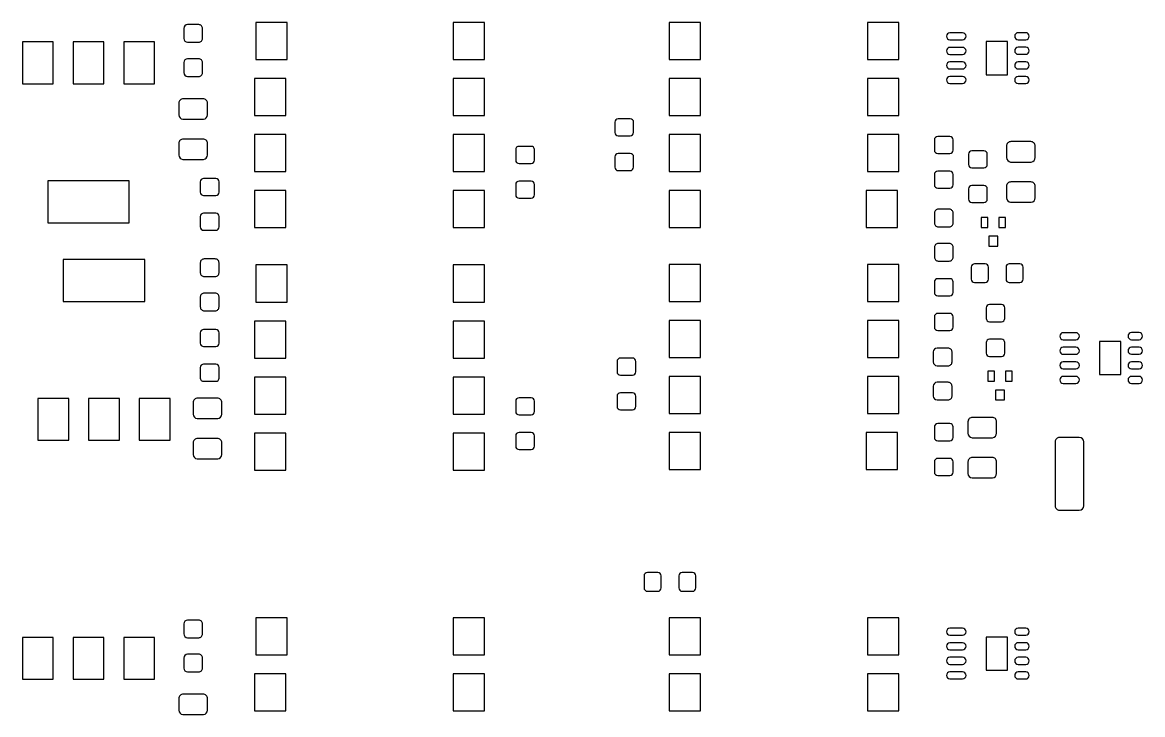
# Model space of a CAD drawing. Extents: x -210 to 210, y -160 to 160.
# Drawn here: x 53 to 103.8, y -49.9 to -18.5 of the extents above; entities that cross this region are included whole.
import ezdxf

# ---------------------------------------------------------------- set-up
doc = ezdxf.new("R2010")
doc.units = 0
doc.header["$MEASUREMENT"] = 0
doc.layers.get('0').update_dxf_attribs({"linetype": 'CONTINUOUS'})

msp = doc.modelspace()

# ---------------------------------------------------------------- linework, layer by layer
for points in [[(61.163999, -18.804999, 0.414375), (60.988999, -18.63), (60.988999, -18.63), (60.488999, -18.63), (60.488999, -18.63, 0.41404), (60.313999, -18.804999), (60.313999, -18.804999), (60.313999, -19.254999), (60.313999, -19.254999, 0.414044), (60.488999, -19.43), (60.488999, -19.43), (60.988999, -19.43), (60.988999, -19.43, 0.414381), (61.163999, -19.254999), (61.163999, -19.254999), (61.163999, -18.804999)], [(95.65, -19.319, 0.414214), (95.81, -19.159), (95.81, -19.159, 0.414214), (95.65, -18.998999), (95.65, -18.998999), (95.08, -18.998999), (95.08, -18.998999, 0.414214), (94.92, -19.159), (94.92, -19.159, 0.414214), (95.08, -19.319), (95.08, -19.319), (95.65, -19.319)], [(98.52, -19.317, 0.414214), (98.68, -19.157), (98.68, -19.157, 0.414214), (98.52, -18.997001), (98.52, -18.997001), (98.18, -18.997001), (98.18, -18.997001, 0.414214), (98.02, -19.157), (98.02, -19.157, 0.414214), (98.18, -19.317), (98.18, -19.317), (98.52, -19.317)], [(95.65, -19.98, 0.414214), (95.81, -19.819999), (95.81, -19.819999, 0.414214), (95.65, -19.66), (95.65, -19.66), (95.08, -19.66), (95.08, -19.66, 0.414214), (94.92, -19.819999), (94.92, -19.819999, 0.414214), (95.08, -19.98), (95.08, -19.98), (95.65, -19.98)], [(98.52, -19.977, 0.414214), (98.68, -19.817001), (98.68, -19.817001, 0.414214), (98.52, -19.657), (98.52, -19.657), (98.18, -19.657), (98.18, -19.657, 0.414214), (98.02, -19.817001), (98.02, -19.817001, 0.414214), (98.18, -19.977), (98.18, -19.977), (98.52, -19.977)], [(61.163999, -20.354999, 0.414375), (60.988999, -20.18), (60.988999, -20.18), (60.488999, -20.18), (60.488999, -20.18, 0.414038), (60.313999, -20.354999), (60.313999, -20.354999), (60.313999, -20.805), (60.313999, -20.805, 0.414038), (60.488999, -20.98), (60.488999, -20.98), (60.988999, -20.98), (60.988999, -20.98, 0.414377), (61.163999, -20.805), (61.163999, -20.805), (61.163999, -20.354999)], [(95.65, -20.64, 0.414214), (95.81, -20.48), (95.81, -20.48, 0.414214), (95.65, -20.32), (95.65, -20.32), (95.08, -20.32), (95.08, -20.32, 0.414214), (94.92, -20.48), (94.92, -20.48, 0.414214), (95.08, -20.64), (95.08, -20.64), (95.65, -20.64)], [(98.52, -20.640999, 0.414214), (98.68, -20.480999), (98.68, -20.480999, 0.414214), (98.52, -20.321001), (98.52, -20.321001), (98.18, -20.321001), (98.18, -20.321001, 0.414214), (98.02, -20.480999), (98.02, -20.480999, 0.414214), (98.18, -20.640999), (98.18, -20.640999), (98.52, -20.640999)], [(95.65, -21.299001, 0.414214), (95.81, -21.138999), (95.81, -21.138999, 0.414214), (95.65, -20.979001), (95.65, -20.979001), (95.08, -20.979001), (95.08, -20.979001, 0.414214), (94.92, -21.138999), (94.92, -21.138999, 0.414214), (95.08, -21.299001), (95.08, -21.299001), (95.65, -21.299001)], [(98.52, -21.300999, 0.414214), (98.68, -21.141001), (98.68, -21.141001, 0.414214), (98.52, -20.981001), (98.52, -20.981001), (98.18, -20.981001), (98.18, -20.981001, 0.414214), (98.02, -21.141001), (98.02, -21.141001, 0.414214), (98.18, -21.300999), (98.18, -21.300999), (98.52, -21.300999)], [(61.388999, -22.193, 0.415098), (61.188999, -21.993), (61.188999, -21.993), (60.288999, -21.993), (60.288999, -21.993, 0.414793), (60.088999, -22.193), (60.088999, -22.193), (60.088999, -22.718), (60.088999, -22.718, 0.392972), (60.275, -22.917), (60.275, -22.917), (60.288999, -22.918), (60.288999, -22.918), (61.188999, -22.918), (61.188999, -22.918), (61.202998, -22.917), (61.202998, -22.917, 0.393261), (61.388999, -22.718), (61.388999, -22.718), (61.388999, -22.193)], [(80.725, -23.05, 0.415202), (80.574995, -22.9), (80.574995, -22.9), (80.025, -22.9), (80.025, -22.9, 0.415193), (79.875, -23.05), (79.875, -23.05), (79.875, -23.525), (79.875, -23.525, 0.413243), (80.025, -23.675), (80.025, -23.675), (80.574995, -23.675), (80.574995, -23.675, 0.413253), (80.725, -23.525), (80.725, -23.525), (80.725, -23.05)], [(61.388999, -24.018, 0.415098), (61.188999, -23.818), (61.188999, -23.818), (60.288999, -23.818), (60.288999, -23.818, 0.414793), (60.088999, -24.018), (60.088999, -24.018), (60.088999, -24.543), (60.088999, -24.543, 0.392976), (60.275, -24.742), (60.275, -24.742), (60.288999, -24.743), (60.288999, -24.743), (61.188999, -24.743), (61.188999, -24.743), (61.202998, -24.742), (61.202998, -24.742, 0.393261), (61.388999, -24.543), (61.388999, -24.543), (61.388999, -24.018)], [(95.225, -23.85, 0.415198), (95.075, -23.7), (95.075, -23.7), (94.525, -23.7), (94.525, -23.7, 0.415198), (94.375, -23.85), (94.375, -23.85), (94.375, -24.325), (94.375, -24.325, 0.413253), (94.525, -24.475), (94.525, -24.475), (95.075, -24.475), (95.075, -24.475, 0.413234), (95.225, -24.325), (95.225, -24.325), (95.225, -23.85)], [(76.225, -24.3, 0.415365), (76.075005, -24.15), (76.075005, -24.15), (75.525, -24.15), (75.525, -24.15, 0.414997), (75.375, -24.3), (75.375, -24.3), (75.375, -24.775), (75.375, -24.775, 0.413048), (75.525, -24.925), (75.525, -24.925), (76.075005, -24.925), (76.075005, -24.925, 0.413423), (76.225, -24.775), (76.225, -24.775), (76.225, -24.3)], [(96.775, -24.5, 0.415178), (96.625, -24.35), (96.625, -24.35), (96.075, -24.35), (96.075, -24.35, 0.415178), (95.925, -24.5), (95.925, -24.5), (95.925, -24.975), (95.925, -24.975, 0.413234), (96.075, -25.125), (96.075, -25.125), (96.625, -25.125), (96.625, -25.125, 0.413234), (96.775, -24.975), (96.775, -24.975), (96.775, -24.5)], [(98.95, -24.137, 0.414937), (98.75, -23.937), (98.75, -23.937), (97.85, -23.937), (97.85, -23.937, 0.414951), (97.65, -24.137), (97.65, -24.137), (97.65, -24.662), (97.65, -24.662, 0.393133), (97.836006, -24.861001), (97.836006, -24.861001), (97.85, -24.862), (97.85, -24.862), (98.75, -24.862), (98.75, -24.862), (98.764004, -24.861001), (98.764004, -24.861001, 0.393105), (98.95, -24.662), (98.95, -24.662), (98.95, -24.137)], [(80.725, -24.625, 0.415198), (80.574995, -24.475), (80.574995, -24.475), (80.025, -24.475), (80.025, -24.475, 0.415188), (79.875, -24.625), (79.875, -24.625), (79.875, -25.1), (79.875, -25.1, 0.413243), (80.025, -25.25), (80.025, -25.25), (80.574995, -25.25), (80.574995, -25.25, 0.413253), (80.725, -25.1), (80.725, -25.1), (80.725, -24.625)], [(95.225, -25.425, 0.415198), (95.075, -25.275), (95.075, -25.275), (94.525, -25.275), (94.525, -25.275, 0.415198), (94.375, -25.425), (94.375, -25.425), (94.375, -25.9), (94.375, -25.9, 0.413248), (94.525, -26.05), (94.525, -26.05), (95.075, -26.05), (95.075, -26.05, 0.413229), (95.225, -25.9), (95.225, -25.9), (95.225, -25.425)], [(61.913999, -25.755, 0.415198), (61.763999, -25.605), (61.763999, -25.605), (61.213999, -25.605), (61.213999, -25.605, 0.415188), (61.063999, -25.755), (61.063999, -25.755), (61.063999, -26.23), (61.063999, -26.23, 0.413243), (61.213999, -26.38), (61.213999, -26.38), (61.763999, -26.38), (61.763999, -26.38, 0.413243), (61.913999, -26.23), (61.913999, -26.23), (61.913999, -25.755)], [(76.225, -25.875, 0.415365), (76.075005, -25.725), (76.075005, -25.725), (75.525, -25.725), (75.525, -25.725, 0.414997), (75.375, -25.875), (75.375, -25.875), (75.375, -26.35), (75.375, -26.35, 0.413048), (75.525, -26.5), (75.525, -26.5), (76.075005, -26.5), (76.075005, -26.5, 0.413419), (76.225, -26.35), (76.225, -26.35), (76.225, -25.875)], [(98.95, -25.962998, 0.414937), (98.75, -25.763), (98.75, -25.763), (97.85, -25.763), (97.85, -25.763, 0.414951), (97.65, -25.962998), (97.65, -25.962998), (97.65, -26.488), (97.65, -26.488, 0.393129), (97.836006, -26.687), (97.836006, -26.687), (97.85, -26.688), (97.85, -26.688), (98.75, -26.688), (98.75, -26.688), (98.764004, -26.687), (98.764004, -26.687, 0.393101), (98.95, -26.488), (98.95, -26.488), (98.95, -25.962998)], [(96.775, -26.075, 0.415178), (96.625, -25.925), (96.625, -25.925), (96.075, -25.925), (96.075, -25.925, 0.415178), (95.925, -26.075), (95.925, -26.075), (95.925, -26.55), (95.925, -26.55, 0.413229), (96.075, -26.7), (96.075, -26.7), (96.625, -26.7), (96.625, -26.7, 0.413229), (96.775, -26.55), (96.775, -26.55), (96.775, -26.075)], [(61.913999, -27.33, 0.415198), (61.763999, -27.18), (61.763999, -27.18), (61.213999, -27.18), (61.213999, -27.18, 0.415188), (61.063999, -27.33), (61.063999, -27.33), (61.063999, -27.805), (61.063999, -27.805, 0.413238), (61.213999, -27.955), (61.213999, -27.955), (61.763999, -27.955), (61.763999, -27.955, 0.413238), (61.913999, -27.805), (61.913999, -27.805), (61.913999, -27.33)], [(95.225, -27.175, 0.414214), (95.05, -27), (95.05, -27), (94.55, -27), (94.55, -27, 0.414214), (94.375, -27.175), (94.375, -27.175), (94.375, -27.625), (94.375, -27.625, 0.414214), (94.55, -27.8), (94.55, -27.8), (95.05, -27.8), (95.05, -27.8, 0.414214), (95.225, -27.625), (95.225, -27.625), (95.225, -27.175)], [(95.225, -28.725, 0.414214), (95.05, -28.55), (95.05, -28.55), (94.55, -28.55), (94.55, -28.55, 0.414214), (94.375, -28.725), (94.375, -28.725), (94.375, -29.175), (94.375, -29.175, 0.414214), (94.55, -29.35), (94.55, -29.35), (95.05, -29.35), (95.05, -29.35, 0.414214), (95.225, -29.175), (95.225, -29.175), (95.225, -28.725)], [(61.913999, -29.43, 0.414214), (61.738999, -29.255), (61.738999, -29.255), (61.238999, -29.255), (61.238999, -29.255, 0.414214), (61.063999, -29.43), (61.063999, -29.43), (61.063999, -29.88), (61.063999, -29.88, 0.414214), (61.238999, -30.055), (61.238999, -30.055), (61.738999, -30.055), (61.738999, -30.055, 0.414214), (61.913999, -29.88), (61.913999, -29.88), (61.913999, -29.43)], [(96.825, -29.625, 0.415782), (96.675, -29.475), (96.675, -29.475), (96.2, -29.475), (96.2, -29.475, 0.414214), (96.05, -29.625), (96.05, -29.625), (96.05, -30.175), (96.05, -30.175, 0.412655), (96.2, -30.325), (96.2, -30.325), (96.675, -30.325), (96.675, -30.325, 0.414209), (96.825, -30.175), (96.825, -30.175), (96.825, -29.625)], [(98.4, -29.625, 0.415782), (98.25, -29.475), (98.25, -29.475), (97.775, -29.475), (97.775, -29.475, 0.414214), (97.625, -29.625), (97.625, -29.625), (97.625, -30.175), (97.625, -30.175, 0.412655), (97.775, -30.325), (97.775, -30.325), (98.25, -30.325), (98.25, -30.325, 0.414209), (98.4, -30.175), (98.4, -30.175), (98.4, -29.625)], [(95.225, -30.3, 0.415198), (95.075, -30.15), (95.075, -30.15), (94.525, -30.15), (94.525, -30.15, 0.415198), (94.375, -30.3), (94.375, -30.3), (94.375, -30.775), (94.375, -30.775, 0.413253), (94.525, -30.925), (94.525, -30.925), (95.075, -30.925), (95.075, -30.925, 0.413234), (95.225, -30.775), (95.225, -30.775), (95.225, -30.3)], [(61.913999, -30.98, 0.414214), (61.738999, -30.805), (61.738999, -30.805), (61.238999, -30.805), (61.238999, -30.805, 0.414214), (61.063999, -30.98), (61.063999, -30.98), (61.063999, -31.429998), (61.063999, -31.429998, 0.414214), (61.238999, -31.605002), (61.238999, -31.605002), (61.738999, -31.605002), (61.738999, -31.605002, 0.414214), (61.913999, -31.429998), (61.913999, -31.429998), (61.913999, -30.98)], [(97.575, -31.475, 0.415198), (97.425, -31.325002), (97.425, -31.325002), (96.875, -31.325002), (96.875, -31.325002, 0.415178), (96.725, -31.475), (96.725, -31.475), (96.725, -31.95), (96.725, -31.95, 0.413234), (96.875, -32.1), (96.875, -32.1), (97.425, -32.1), (97.425, -32.1, 0.413253), (97.575, -31.95), (97.575, -31.95), (97.575, -31.475)], [(95.225, -31.875, 0.415198), (95.075, -31.725), (95.075, -31.725), (94.525, -31.725), (94.525, -31.725, 0.415198), (94.375, -31.875), (94.375, -31.875), (94.375, -32.35), (94.375, -32.35, 0.413253), (94.525, -32.5), (94.525, -32.5), (95.075, -32.5), (95.075, -32.5, 0.413234), (95.225, -32.35), (95.225, -32.35), (95.225, -31.875)], [(61.913999, -32.605, 0.415198), (61.763999, -32.455), (61.763999, -32.455), (61.213999, -32.455), (61.213999, -32.455, 0.415188), (61.063999, -32.605), (61.063999, -32.605), (61.063999, -33.08), (61.063999, -33.08, 0.413243), (61.213999, -33.23), (61.213999, -33.23), (61.763999, -33.23), (61.763999, -33.23, 0.413243), (61.913999, -33.08), (61.913999, -33.08), (61.913999, -32.605)], [(97.575, -33.05, 0.415198), (97.425, -32.899998), (97.425, -32.899998), (96.875, -32.899998), (96.875, -32.899998, 0.415178), (96.725, -33.05), (96.725, -33.05), (96.725, -33.525002), (96.725, -33.525002, 0.413215), (96.875, -33.675), (96.875, -33.675), (97.425, -33.675), (97.425, -33.675, 0.413234), (97.575, -33.525002), (97.575, -33.525002), (97.575, -33.05)], [(100.792998, -32.919001, 0.414214), (100.952998, -32.758999), (100.952998, -32.758999, 0.414214), (100.792998, -32.598999), (100.792998, -32.598999), (100.222998, -32.598999), (100.222998, -32.598999, 0.414214), (100.062998, -32.758999), (100.062998, -32.758999, 0.414214), (100.222998, -32.919001), (100.222998, -32.919001), (100.792998, -32.919001)], [(103.662998, -32.917, 0.414214), (103.822998, -32.757), (103.822998, -32.757, 0.414214), (103.662998, -32.597002), (103.662998, -32.597002), (103.322998, -32.597002), (103.322998, -32.597002, 0.414214), (103.162998, -32.757), (103.162998, -32.757, 0.414214), (103.322998, -32.917), (103.322998, -32.917), (103.662998, -32.917)], [(95.175, -33.475, 0.414381), (95, -33.3), (95, -33.3), (94.5, -33.3), (94.5, -33.3, 0.41405), (94.325, -33.475), (94.325, -33.475), (94.325, -33.925), (94.325, -33.925, 0.414046), (94.5, -34.1), (94.5, -34.1), (95, -34.1), (95, -34.1, 0.414377), (95.175, -33.925), (95.175, -33.925), (95.175, -33.475)], [(100.792998, -33.580002, 0.414214), (100.952998, -33.42), (100.952998, -33.42, 0.414214), (100.792998, -33.26), (100.792998, -33.26), (100.222998, -33.26), (100.222998, -33.26, 0.414214), (100.062998, -33.42), (100.062998, -33.42, 0.414214), (100.222998, -33.580002), (100.222998, -33.580002), (100.792998, -33.580002)], [(103.662998, -33.577, 0.414214), (103.822998, -33.417002), (103.822998, -33.417002, 0.414214), (103.662998, -33.257), (103.662998, -33.257), (103.322998, -33.257), (103.322998, -33.257, 0.414214), (103.162998, -33.417002), (103.162998, -33.417002, 0.414214), (103.322998, -33.577), (103.322998, -33.577), (103.662998, -33.577)], [(61.913999, -34.18, 0.415198), (61.763999, -34.030002), (61.763999, -34.030002), (61.213999, -34.030002), (61.213999, -34.030002, 0.415188), (61.063999, -34.18), (61.063999, -34.18), (61.063999, -34.655), (61.063999, -34.655, 0.413243), (61.213999, -34.805), (61.213999, -34.805), (61.763999, -34.805), (61.763999, -34.805, 0.413243), (61.913999, -34.655), (61.913999, -34.655), (61.913999, -34.18)], [(80.825, -33.9, 0.415198), (80.675, -33.750002), (80.675, -33.750002), (80.124995, -33.750002), (80.124995, -33.750002, 0.415178), (79.975, -33.9), (79.975, -33.9), (79.975, -34.375), (79.975, -34.375, 0.413233), (80.124995, -34.525), (80.124995, -34.525), (80.675, -34.525), (80.675, -34.525, 0.413243), (80.825, -34.375), (80.825, -34.375), (80.825, -33.9)], [(100.792998, -34.24, 0.414214), (100.952998, -34.079998), (100.952998, -34.079998, 0.414214), (100.792998, -33.920002), (100.792998, -33.920002), (100.222998, -33.920002), (100.222998, -33.920002, 0.414214), (100.062998, -34.079998), (100.062998, -34.079998, 0.414214), (100.222998, -34.24), (100.222998, -34.24), (100.792998, -34.24)], [(103.662998, -34.240999, 0.414214), (103.822998, -34.081001), (103.822998, -34.081001, 0.414214), (103.662998, -33.920999), (103.662998, -33.920999), (103.322998, -33.920999), (103.322998, -33.920999, 0.414214), (103.162998, -34.081001), (103.162998, -34.081001, 0.414214), (103.322998, -34.240999), (103.322998, -34.240999), (103.662998, -34.240999)], [(95.175, -35.025, 0.414381), (95, -34.850002), (95, -34.850002), (94.5, -34.850002), (94.5, -34.850002, 0.41405), (94.325, -35.025), (94.325, -35.025), (94.325, -35.475), (94.325, -35.475, 0.414046), (94.5, -35.65), (94.5, -35.65), (95, -35.65), (95, -35.65, 0.414377), (95.175, -35.475), (95.175, -35.475), (95.175, -35.025)], [(100.792998, -34.899998, 0.414214), (100.952998, -34.74), (100.952998, -34.74, 0.414214), (100.792998, -34.58), (100.792998, -34.58), (100.222998, -34.58), (100.222998, -34.58, 0.414214), (100.062998, -34.74), (100.062998, -34.74, 0.414214), (100.222998, -34.899998), (100.222998, -34.899998), (100.792998, -34.899998)], [(103.662998, -34.901001, 0.414214), (103.822998, -34.740999), (103.822998, -34.740999, 0.414214), (103.662998, -34.580999), (103.662998, -34.580999), (103.322998, -34.580999), (103.322998, -34.580999, 0.414214), (103.162998, -34.740999), (103.162998, -34.740999, 0.414214), (103.322998, -34.901001), (103.322998, -34.901001), (103.662998, -34.901001)], [(62.038999, -35.767, 0.414944), (61.838999, -35.567), (61.838999, -35.567), (60.938999, -35.567), (60.938999, -35.567, 0.414944), (60.738999, -35.767), (60.738999, -35.767), (60.738999, -36.292002), (60.738999, -36.292002, 0.393115), (60.925, -36.490999), (60.925, -36.490999), (60.938999, -36.492002), (60.938999, -36.492002), (61.838999, -36.492002), (61.838999, -36.492002), (61.852998, -36.490999), (61.852998, -36.490999, 0.393122), (62.038999, -36.292002), (62.038999, -36.292002), (62.038999, -35.767)], [(76.225, -35.7, 0.415365), (76.075005, -35.549998), (76.075005, -35.549998), (75.525, -35.549998), (75.525, -35.549998, 0.414997), (75.375, -35.7), (75.375, -35.7), (75.375, -36.175002), (75.375, -36.175002, 0.413044), (75.525, -36.325), (75.525, -36.325), (76.075005, -36.325), (76.075005, -36.325, 0.413419), (76.225, -36.175002), (76.225, -36.175002), (76.225, -35.7)], [(80.825, -35.475, 0.415198), (80.675, -35.324998), (80.675, -35.324998), (80.124995, -35.324998), (80.124995, -35.324998, 0.415178), (79.975, -35.475), (79.975, -35.475), (79.975, -35.950002), (79.975, -35.950002, 0.413229), (80.124995, -36.1), (80.124995, -36.1), (80.675, -36.1), (80.675, -36.1, 0.413238), (80.825, -35.950002), (80.825, -35.950002), (80.825, -35.475)], [(97.2, -36.637998, 0.414937), (97, -36.438), (97, -36.438), (96.1, -36.438), (96.1, -36.438, 0.414951), (95.9, -36.637998), (95.9, -36.637998), (95.9, -37.163), (95.9, -37.163, 0.393132), (96.086006, -37.361997), (96.086006, -37.361997), (96.1, -37.363), (96.1, -37.363), (97, -37.363), (97, -37.363), (97.014004, -37.361997), (97.014004, -37.361997, 0.393104), (97.2, -37.163), (97.2, -37.163), (97.2, -36.637998)], [(95.225, -36.874998, 0.415198), (95.075, -36.725), (95.075, -36.725), (94.525, -36.725), (94.525, -36.725, 0.415198), (94.375, -36.874998), (94.375, -36.874998), (94.375, -37.35), (94.375, -37.35, 0.413248), (94.525, -37.500002), (94.525, -37.500002), (95.075, -37.500002), (95.075, -37.500002, 0.413229), (95.225, -37.35), (95.225, -37.35), (95.225, -36.874998)], [(62.038999, -37.593, 0.414948), (61.838999, -37.393), (61.838999, -37.393), (60.938999, -37.393), (60.938999, -37.393, 0.414948), (60.738999, -37.593), (60.738999, -37.593), (60.738999, -38.118), (60.738999, -38.118, 0.393118), (60.925, -38.317), (60.925, -38.317), (60.938999, -38.318), (60.938999, -38.318), (61.838999, -38.318), (61.838999, -38.318), (61.852998, -38.317), (61.852998, -38.317, 0.393125), (62.038999, -38.118), (62.038999, -38.118), (62.038999, -37.593)], [(76.225, -37.275002, 0.41537), (76.075005, -37.125), (76.075005, -37.125), (75.525, -37.125), (75.525, -37.125, 0.415001), (75.375, -37.275002), (75.375, -37.275002), (75.375, -37.749998), (75.375, -37.749998, 0.413053), (75.525, -37.9), (75.525, -37.9), (76.075005, -37.9), (76.075005, -37.9, 0.413428), (76.225, -37.749998), (76.225, -37.749998), (76.225, -37.275002)], [(101.150996, -37.549998, 0.413464), (100.951006, -37.35), (100.951006, -37.35), (100.05, -37.35), (100.05, -37.35, 0.414951), (99.85, -37.549998), (99.85, -37.549998), (99.85, -40.45), (99.85, -40.45, 0.414951), (100.05, -40.65), (100.05, -40.65), (100.951006, -40.65), (100.951006, -40.65, 0.413475), (101.150996, -40.45), (101.150996, -40.45), (101.150996, -37.549998)], [(95.225, -38.45, 0.415202), (95.075, -38.3), (95.075, -38.3), (94.525, -38.3), (94.525, -38.3, 0.415202), (94.375, -38.45), (94.375, -38.45), (94.375, -38.925), (94.375, -38.925, 0.413252), (94.525, -39.074998), (94.525, -39.074998), (95.075, -39.074998), (95.075, -39.074998, 0.413234), (95.225, -38.925), (95.225, -38.925), (95.225, -38.45)], [(97.2, -38.461997, 0.414937), (97, -38.262), (97, -38.262), (96.1, -38.262), (96.1, -38.262, 0.414951), (95.9, -38.461997), (95.9, -38.461997), (95.9, -38.987), (95.9, -38.987, 0.393129), (96.086006, -39.186001), (96.086006, -39.186001), (96.1, -39.187), (96.1, -39.187), (97, -39.187), (97, -39.187), (97.014004, -39.186001), (97.014004, -39.186001, 0.393101), (97.2, -38.987), (97.2, -38.987), (97.2, -38.461997)], [(81.975, -43.625, 0.415389), (81.825005, -43.475), (81.825005, -43.475), (81.35, -43.475), (81.35, -43.475, 0.414595), (81.199995, -43.625), (81.199995, -43.625), (81.199995, -44.175), (81.199995, -44.175, 0.413044), (81.35, -44.325), (81.35, -44.325), (81.825005, -44.325), (81.825005, -44.325, 0.413804), (81.975, -44.175), (81.975, -44.175), (81.975, -43.625)], [(83.55, -43.625, 0.415399), (83.4, -43.475), (83.4, -43.475), (82.925, -43.475), (82.925, -43.475, 0.414595), (82.775, -43.625), (82.775, -43.625), (82.775, -44.175), (82.775, -44.175, 0.413053), (82.925, -44.325), (82.925, -44.325), (83.4, -44.325), (83.4, -44.325, 0.413823), (83.55, -44.175), (83.55, -44.175), (83.55, -43.625)], [(61.163999, -45.805, 0.414377), (60.988999, -45.63), (60.988999, -45.63), (60.488999, -45.63), (60.488999, -45.63, 0.414042), (60.313999, -45.805), (60.313999, -45.805), (60.313999, -46.255), (60.313999, -46.255, 0.414042), (60.488999, -46.43), (60.488999, -46.43), (60.988999, -46.43), (60.988999, -46.43, 0.414377), (61.163999, -46.255), (61.163999, -46.255), (61.163999, -45.805)], [(95.65, -46.318999, 0.414214), (95.81, -46.158999), (95.81, -46.158999, 0.414214), (95.65, -45.999004), (95.65, -45.999004), (95.08, -45.999004), (95.08, -45.999004, 0.414214), (94.92, -46.158999), (94.92, -46.158999, 0.414214), (95.08, -46.318999), (95.08, -46.318999), (95.65, -46.318999)], [(98.52, -46.317002, 0.414214), (98.68, -46.156997), (98.68, -46.156997, 0.414214), (98.52, -45.997002), (98.52, -45.997002), (98.18, -45.997002), (98.18, -45.997002, 0.414214), (98.02, -46.156997), (98.02, -46.156997, 0.414214), (98.18, -46.317002), (98.18, -46.317002), (98.52, -46.317002)], [(95.65, -46.978999, 0.414214), (95.81, -46.818999), (95.81, -46.818999, 0.414214), (95.65, -46.658999), (95.65, -46.658999), (95.08, -46.658999), (95.08, -46.658999, 0.414214), (94.92, -46.818999), (94.92, -46.818999, 0.414214), (95.08, -46.978999), (95.08, -46.978999), (95.65, -46.978999)], [(98.52, -46.976997, 0.414214), (98.68, -46.817002), (98.68, -46.817002, 0.414214), (98.52, -46.657002), (98.52, -46.657002), (98.18, -46.657002), (98.18, -46.657002, 0.414214), (98.02, -46.817002), (98.02, -46.817002, 0.414214), (98.18, -46.976997), (98.18, -46.976997), (98.52, -46.976997)], [(61.163999, -47.355, 0.414377), (60.988999, -47.18), (60.988999, -47.18), (60.488999, -47.18), (60.488999, -47.18, 0.414042), (60.313999, -47.355), (60.313999, -47.355), (60.313999, -47.805), (60.313999, -47.805, 0.414042), (60.488999, -47.98), (60.488999, -47.98), (60.988999, -47.98), (60.988999, -47.98, 0.414377), (61.163999, -47.805), (61.163999, -47.805), (61.163999, -47.355)], [(95.65, -47.638999, 0.414214), (95.81, -47.478999), (95.81, -47.478999, 0.414214), (95.65, -47.318999), (95.65, -47.318999), (95.08, -47.318999), (95.08, -47.318999, 0.414214), (94.92, -47.478999), (94.92, -47.478999, 0.414214), (95.08, -47.638999), (95.08, -47.638999), (95.65, -47.638999)], [(98.52, -47.641001, 0.414214), (98.68, -47.481001), (98.68, -47.481001, 0.414214), (98.52, -47.321001), (98.52, -47.321001), (98.18, -47.321001), (98.18, -47.321001, 0.414214), (98.02, -47.481001), (98.02, -47.481001, 0.414214), (98.18, -47.641001), (98.18, -47.641001), (98.52, -47.641001)], [(95.65, -48.3, 0.414214), (95.81, -48.14), (95.81, -48.14, 0.414214), (95.65, -47.98), (95.65, -47.98), (95.08, -47.98), (95.08, -47.98, 0.414214), (94.92, -48.14), (94.92, -48.14, 0.414214), (95.08, -48.3), (95.08, -48.3), (95.65, -48.3)], [(98.52, -48.301001, 0.414214), (98.68, -48.141001), (98.68, -48.141001, 0.414214), (98.52, -47.981001), (98.52, -47.981001), (98.18, -47.981001), (98.18, -47.981001, 0.414214), (98.02, -48.141001), (98.02, -48.141001, 0.414214), (98.18, -48.301001), (98.18, -48.301001), (98.52, -48.301001)], [(61.388999, -49.192002, 0.415102), (61.188999, -48.992002), (61.188999, -48.992002), (60.288999, -48.992002), (60.288999, -48.992002, 0.414801), (60.088999, -49.192002), (60.088999, -49.192002), (60.088999, -49.717002), (60.088999, -49.717002, 0.392972), (60.275, -49.916001), (60.275, -49.916001), (60.288999, -49.917002), (60.288999, -49.917002), (61.188999, -49.917002), (61.188999, -49.917002), (61.202998, -49.916001), (61.202998, -49.916001, 0.393258), (61.388999, -49.717002), (61.388999, -49.717002), (61.388999, -49.192002)]]:
    msp.add_lwpolyline(points, format="xyb")
for points in [[(65.004995, -18.53), (63.585, -18.53), (63.585, -18.53), (63.585, -20.21), (63.585, -20.21), (65.004995, -20.21), (65.004995, -20.21), (65.004995, -18.53)], [(73.955, -18.53), (72.535, -18.53), (72.535, -18.53), (72.535, -20.21), (72.535, -20.21), (73.955, -20.21), (73.955, -20.21), (73.955, -18.53)], [(83.755, -18.53), (82.335, -18.53), (82.335, -18.53), (82.335, -20.21), (82.335, -20.21), (83.755, -20.21), (83.755, -20.21), (83.755, -18.53)], [(92.765, -18.53), (91.345, -18.53), (91.345, -18.53), (91.345, -20.21), (91.345, -20.21), (92.765, -20.21), (92.765, -20.21), (92.765, -18.53)], [(54.39, -19.417), (52.99, -19.417), (52.99, -19.417), (52.99, -21.317), (52.99, -21.317), (54.39, -21.317), (54.39, -21.317), (54.39, -19.417)], [(56.69, -19.417), (55.29, -19.417), (55.29, -19.417), (55.29, -21.317), (55.29, -21.317), (56.69, -21.317), (56.69, -21.317), (56.69, -19.417)], [(58.99, -19.417), (57.59, -19.417), (57.59, -19.417), (57.59, -21.317), (57.59, -21.317), (58.99, -21.317), (58.99, -21.317), (58.99, -19.417)], [(97.687998, -19.4), (96.729004, -19.4), (96.729004, -19.4), (96.729004, -20.9), (96.729004, -20.9), (97.687998, -20.9), (97.687998, -20.9), (97.687998, -19.4)], [(64.944995, -21.07), (63.525, -21.07), (63.525, -21.07), (63.525, -22.75), (63.525, -22.75), (64.944995, -22.75), (64.944995, -22.75), (64.944995, -21.07)], [(73.955, -21.07), (72.535, -21.07), (72.535, -21.07), (72.535, -22.75), (72.535, -22.75), (73.955, -22.75), (73.955, -22.75), (73.955, -21.07)], [(83.755, -21.07), (82.335, -21.07), (82.335, -21.07), (82.335, -22.75), (82.335, -22.75), (83.755, -22.75), (83.755, -22.75), (83.755, -21.07)], [(92.765, -21.07), (91.345, -21.07), (91.345, -21.07), (91.345, -22.75), (91.345, -22.75), (92.765, -22.75), (92.765, -22.75), (92.765, -21.07)], [(64.944995, -23.61), (63.525, -23.61), (63.525, -23.61), (63.525, -25.29), (63.525, -25.29), (64.944995, -25.29), (64.944995, -25.29), (64.944995, -23.61)], [(73.955, -23.61), (72.535, -23.61), (72.535, -23.61), (72.535, -25.29), (72.535, -25.29), (73.955, -25.29), (73.955, -25.29), (73.955, -23.61)], [(83.755, -23.61), (82.335, -23.61), (82.335, -23.61), (82.335, -25.29), (82.335, -25.29), (83.755, -25.29), (83.755, -25.29), (83.755, -23.61)], [(92.765, -23.61), (91.345, -23.61), (91.345, -23.61), (91.345, -25.29), (91.345, -25.29), (92.765, -25.29), (92.765, -25.29), (92.765, -23.61)], [(57.84, -25.718), (54.14, -25.718), (54.14, -25.718), (54.14, -27.618), (54.14, -27.618), (57.84, -27.618), (57.84, -27.618), (57.84, -25.718)], [(64.944995, -26.15), (63.525, -26.15), (63.525, -26.15), (63.525, -27.83), (63.525, -27.83), (64.944995, -27.83), (64.944995, -27.83), (64.944995, -26.15)], [(73.955, -26.15), (72.535, -26.15), (72.535, -26.15), (72.535, -27.83), (72.535, -27.83), (73.955, -27.83), (73.955, -27.83), (73.955, -26.15)], [(83.755, -26.15), (82.335, -26.15), (82.335, -26.15), (82.335, -27.83), (82.335, -27.83), (83.755, -27.83), (83.755, -27.83), (83.755, -26.15)], [(92.705, -26.15), (91.285, -26.15), (91.285, -26.15), (91.285, -27.83), (91.285, -27.83), (92.705, -27.83), (92.705, -27.83), (92.705, -26.15)], [(96.8, -27.375), (96.5, -27.375), (96.5, -27.375), (96.5, -27.825), (96.5, -27.825), (96.8, -27.825), (96.8, -27.825), (96.8, -27.375)], [(97.6, -27.375), (97.3, -27.375), (97.3, -27.375), (97.3, -27.825), (97.3, -27.825), (97.6, -27.825), (97.6, -27.825), (97.6, -27.375)], [(97.25, -28.225), (96.85, -28.225), (96.85, -28.225), (96.85, -28.675), (96.85, -28.675), (97.25, -28.675), (97.25, -28.675), (97.25, -28.225)], [(58.54, -29.28), (54.84, -29.28), (54.84, -29.28), (54.84, -31.18), (54.84, -31.18), (58.54, -31.18), (58.54, -31.18), (58.54, -29.28)], [(65.004995, -29.53), (63.585, -29.53), (63.585, -29.53), (63.585, -31.21), (63.585, -31.21), (65.004995, -31.21), (65.004995, -31.21), (65.004995, -29.53)], [(73.955, -29.53), (72.535, -29.53), (72.535, -29.53), (72.535, -31.21), (72.535, -31.21), (73.955, -31.21), (73.955, -31.21), (73.955, -29.53)], [(83.755, -29.5), (82.335, -29.5), (82.335, -29.5), (82.335, -31.18), (82.335, -31.18), (83.755, -31.18), (83.755, -31.18), (83.755, -29.5)], [(92.765, -29.5), (91.345, -29.5), (91.345, -29.5), (91.345, -31.18), (91.345, -31.18), (92.765, -31.18), (92.765, -31.18), (92.765, -29.5)], [(64.944995, -32.07), (63.525, -32.07), (63.525, -32.07), (63.525, -33.750002), (63.525, -33.750002), (64.944995, -33.750002), (64.944995, -33.750002), (64.944995, -32.07)], [(73.955, -32.07), (72.535, -32.07), (72.535, -32.07), (72.535, -33.750002), (72.535, -33.750002), (73.955, -33.750002), (73.955, -33.750002), (73.955, -32.07)], [(83.755, -32.04), (82.335, -32.04), (82.335, -32.04), (82.335, -33.720002), (82.335, -33.720002), (83.755, -33.720002), (83.755, -33.720002), (83.755, -32.04)], [(92.765, -32.04), (91.345, -32.04), (91.345, -32.04), (91.345, -33.720002), (91.345, -33.720002), (92.765, -33.720002), (92.765, -33.720002), (92.765, -32.04)], [(102.83, -33), (101.870996, -33), (101.870996, -33), (101.870996, -34.5), (101.870996, -34.5), (102.83, -34.5), (102.83, -34.5), (102.83, -33)], [(97.1, -34.35), (96.8, -34.35), (96.8, -34.35), (96.8, -34.8), (96.8, -34.8), (97.1, -34.8), (97.1, -34.8), (97.1, -34.35)], [(97.9, -34.35), (97.6, -34.35), (97.6, -34.35), (97.6, -34.8), (97.6, -34.8), (97.9, -34.8), (97.9, -34.8), (97.9, -34.35)], [(64.944995, -34.61), (63.525, -34.61), (63.525, -34.61), (63.525, -36.29), (63.525, -36.29), (64.944995, -36.29), (64.944995, -36.29), (64.944995, -34.61)], [(73.955, -34.61), (72.535, -34.61), (72.535, -34.61), (72.535, -36.29), (72.535, -36.29), (73.955, -36.29), (73.955, -36.29), (73.955, -34.61)], [(83.755, -34.58), (82.335, -34.58), (82.335, -34.58), (82.335, -36.260002), (82.335, -36.260002), (83.755, -36.260002), (83.755, -36.260002), (83.755, -34.58)], [(92.765, -34.58), (91.345, -34.58), (91.345, -34.58), (91.345, -36.260002), (91.345, -36.260002), (92.765, -36.260002), (92.765, -36.260002), (92.765, -34.58)], [(55.09, -35.580002), (53.69, -35.580002), (53.69, -35.580002), (53.69, -37.48), (53.69, -37.48), (55.09, -37.48), (55.09, -37.48), (55.09, -35.580002)], [(57.39, -35.580002), (55.99, -35.580002), (55.99, -35.580002), (55.99, -37.48), (55.99, -37.48), (57.39, -37.48), (57.39, -37.48), (57.39, -35.580002)], [(59.69, -35.580002), (58.29, -35.580002), (58.29, -35.580002), (58.29, -37.48), (58.29, -37.48), (59.69, -37.48), (59.69, -37.48), (59.69, -35.580002)], [(97.55, -35.2), (97.15, -35.2), (97.15, -35.2), (97.15, -35.65), (97.15, -35.65), (97.55, -35.65), (97.55, -35.65), (97.55, -35.2)], [(64.944995, -37.15), (63.525, -37.15), (63.525, -37.15), (63.525, -38.83), (63.525, -38.83), (64.944995, -38.83), (64.944995, -38.83), (64.944995, -37.15)], [(73.955, -37.15), (72.535, -37.15), (72.535, -37.15), (72.535, -38.83), (72.535, -38.83), (73.955, -38.83), (73.955, -38.83), (73.955, -37.15)], [(83.755, -37.12), (82.335, -37.12), (82.335, -37.12), (82.335, -38.8), (82.335, -38.8), (83.755, -38.8), (83.755, -38.8), (83.755, -37.12)], [(92.705, -37.12), (91.285, -37.12), (91.285, -37.12), (91.285, -38.8), (91.285, -38.8), (92.705, -38.8), (92.705, -38.8), (92.705, -37.12)], [(65.004995, -45.53), (63.585, -45.53), (63.585, -45.53), (63.585, -47.21), (63.585, -47.21), (65.004995, -47.21), (65.004995, -47.21), (65.004995, -45.53)], [(73.955, -45.53), (72.535, -45.53), (72.535, -45.53), (72.535, -47.21), (72.535, -47.21), (73.955, -47.21), (73.955, -47.21), (73.955, -45.53)], [(83.755, -45.53), (82.335, -45.53), (82.335, -45.53), (82.335, -47.21), (82.335, -47.21), (83.755, -47.21), (83.755, -47.21), (83.755, -45.53)], [(92.765, -45.53), (91.345, -45.53), (91.345, -45.53), (91.345, -47.21), (91.345, -47.21), (92.765, -47.21), (92.765, -47.21), (92.765, -45.53)], [(54.39, -46.417002), (52.99, -46.417002), (52.99, -46.417002), (52.99, -48.317002), (52.99, -48.317002), (54.39, -48.317002), (54.39, -48.317002), (54.39, -46.417002)], [(56.69, -46.417002), (55.29, -46.417002), (55.29, -46.417002), (55.29, -48.317002), (55.29, -48.317002), (56.69, -48.317002), (56.69, -48.317002), (56.69, -46.417002)], [(58.99, -46.417002), (57.59, -46.417002), (57.59, -46.417002), (57.59, -48.317002), (57.59, -48.317002), (58.99, -48.317002), (58.99, -48.317002), (58.99, -46.417002)], [(97.687998, -46.4), (96.729004, -46.4), (96.729004, -46.4), (96.729004, -47.9), (96.729004, -47.9), (97.687998, -47.9), (97.687998, -47.9), (97.687998, -46.4)], [(64.944995, -48.07), (63.525, -48.07), (63.525, -48.07), (63.525, -49.75), (63.525, -49.75), (64.944995, -49.75), (64.944995, -49.75), (64.944995, -48.07)], [(73.955, -48.07), (72.535, -48.07), (72.535, -48.07), (72.535, -49.75), (72.535, -49.75), (73.955, -49.75), (73.955, -49.75), (73.955, -48.07)], [(83.755, -48.07), (82.335, -48.07), (82.335, -48.07), (82.335, -49.75), (82.335, -49.75), (83.755, -49.75), (83.755, -49.75), (83.755, -48.07)], [(92.765, -48.07), (91.345, -48.07), (91.345, -48.07), (91.345, -49.75), (91.345, -49.75), (92.765, -49.75), (92.765, -49.75), (92.765, -48.07)]]:
    msp.add_lwpolyline(points)

doc.saveas('drawing.dxf')
